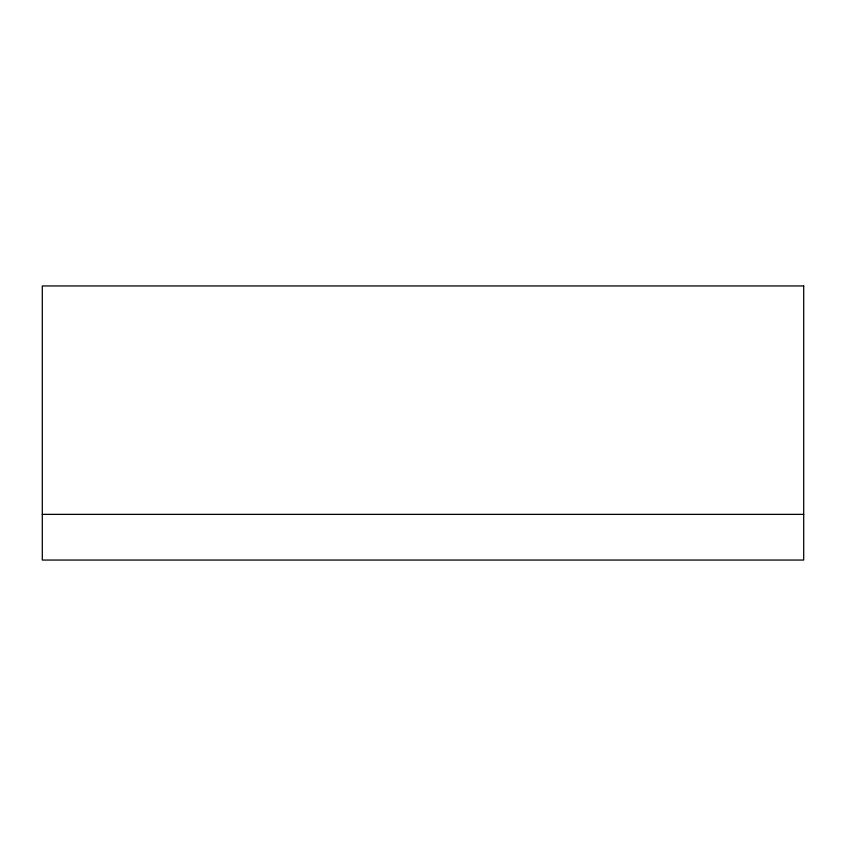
<?xml version="1.0" encoding="UTF-8"?>
<svg xmlns="http://www.w3.org/2000/svg" width="846" height="846" viewBox="0 0 846 846"><rect width="100%" height="100%" fill="white"/><g stroke="black" fill="none" stroke-linecap="round" stroke-linejoin="round"><path stroke-width="1.27" d="M42.3 514.368L803.7 514.368M803.7 285.948L42.3 285.948L42.3 560.052L803.7 560.052L803.7 285.948"/></g></svg>
